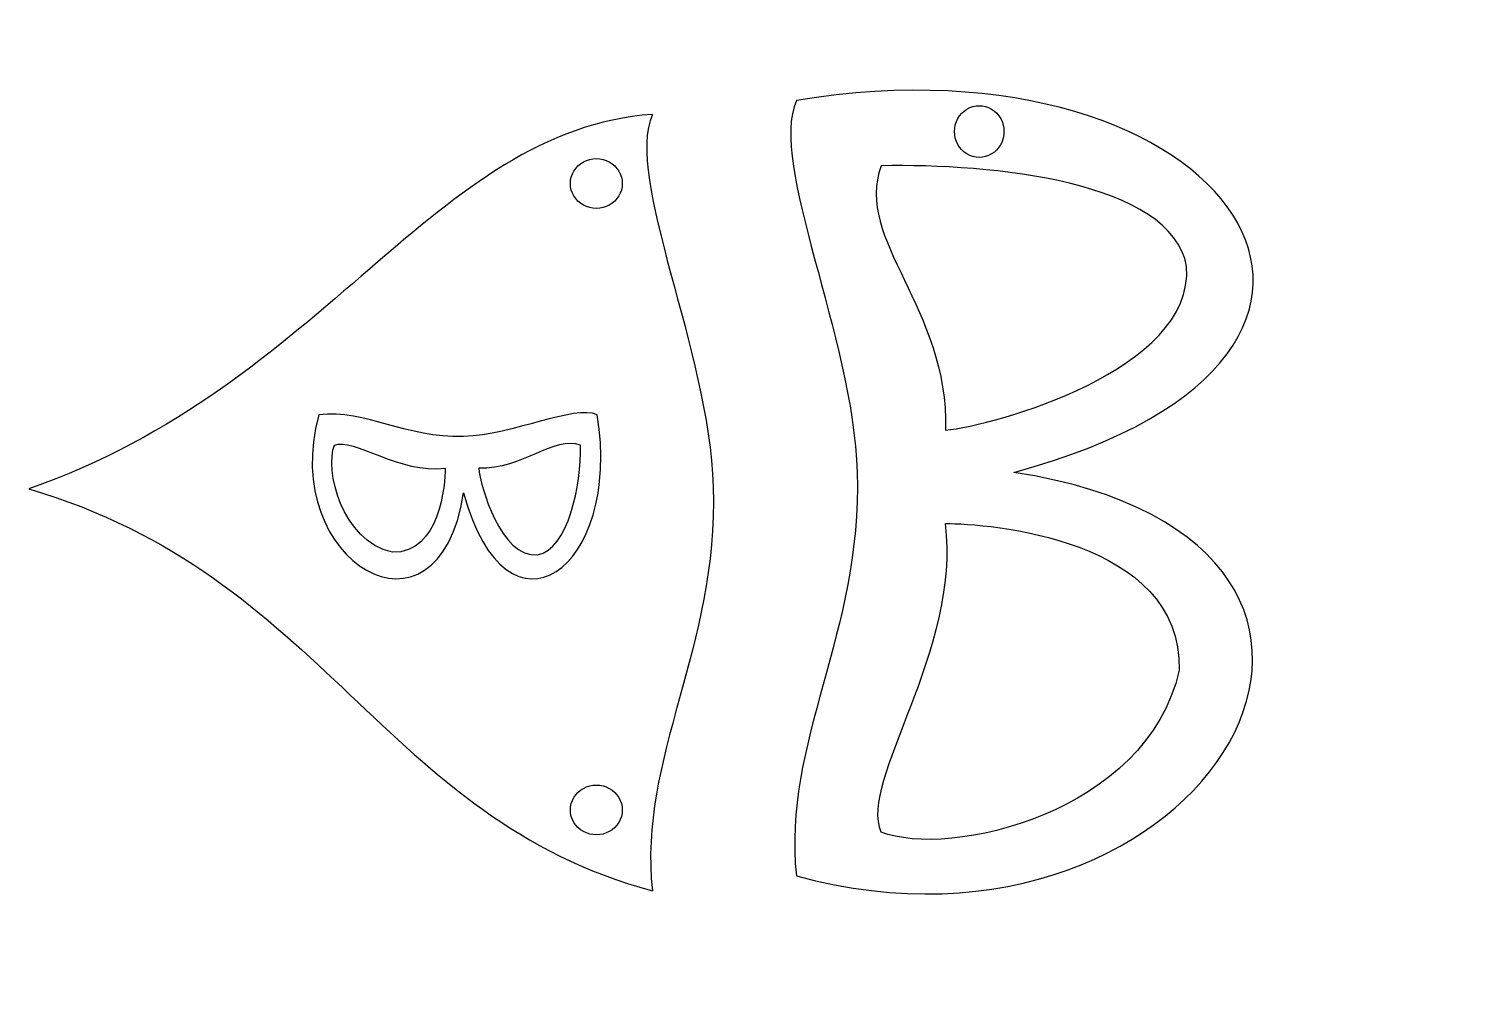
# Model space of a CAD drawing. Extents: x 4 to 155, y 43 to 143.
import ezdxf

# ---------------------------------------------------------------- set-up
doc = ezdxf.new("R2010")
doc.units = 0
doc.layers.add('Layer_1', color=7, linetype='CONTINUOUS')

msp = doc.modelspace()

# ---------------------------------------------------------------- linework, layer by layer
at = {"layer": 'Layer_1', "color": 5}
for points in [[(84.612817, 135.107903)], [(106.276066, 131.867332)], [(66.441703, 126.446587)], [(66.441715, 61.09716)]]:
    msp.add_lwpolyline(points, close=True, dxfattribs=at)
at = {"layer": 'Layer_1', "color": 7}
for points in [[(93.46401, 128.296605)], [(63.817935, 102.327727)], [(62.085322, 99.147742)], [(42.463152, 87.97554)], [(124.560735, 75.668925)]]:
    msp.add_lwpolyline(points, close=True, dxfattribs=at)
at = {"layer": 'Layer_1', "color": 5}
for points in [[(107.319202, 96.31551), (153.39852, 108.726098), (129.707175, 142.58697), (84.612817, 135.107903)], [(69.583118, 133.653998), (46.785838, 132.057533), (35.397845, 105.30591), (4.499565, 94.595723)], [(69.583118, 133.653998), (66.649417, 126.97188), (75.48186, 109.185173), (75.931185, 94.80951)], [(84.612817, 135.107903), (81.683138, 128.434935), (90.503482, 110.672587), (90.952192, 96.316598)], [(101.107603, 131.867332), (101.107603, 132.830592), (101.600155, 133.72068), (102.399719, 134.20231)], [(102.399719, 134.20231), (103.199283, 134.68394), (104.184387, 134.68394), (104.983951, 134.20231)], [(104.983951, 134.20231), (105.783515, 133.72068), (106.276066, 132.830592), (106.276066, 131.867332)], [(102.399719, 129.532355), (101.600155, 130.013985), (101.107603, 130.904073), (101.107603, 131.867332)], [(106.276066, 131.867332), (106.276066, 130.904073), (105.783515, 130.013985), (104.983951, 129.532355)], [(62.378528, 128.694718), (63.216628, 129.158434), (64.249211, 129.158434), (65.087311, 128.694718)], [(104.983951, 129.532355), (104.184387, 129.050725), (103.199283, 129.050725), (102.399719, 129.532355)], [(61.024136, 126.446587), (61.024136, 127.374019), (61.540427, 128.231002), (62.378528, 128.694718)], [(65.087311, 128.694718), (65.925412, 128.231002), (66.441703, 127.374019), (66.441703, 126.446587)], [(62.378528, 124.198457), (61.540427, 124.662173), (61.024136, 125.519156), (61.024136, 126.446587)], [(66.441703, 126.446587), (66.441703, 125.519156), (65.925412, 124.662173), (65.087311, 124.198457)], [(65.087311, 124.198457), (64.249211, 123.734741), (63.216628, 123.734741), (62.378528, 124.198457)], [(90.952192, 96.316598), (91.47687, 79.530203), (83.096122, 68.141527), (84.612817, 54.219765)], [(84.612817, 54.219765), (127.451355, 42.503355), (154.620345, 88.944608), (107.319202, 96.31551)], [(4.499565, 94.595723), (35.490837, 85.45533), (41.303147, 60.341775), (69.583118, 52.654958)], [(75.931185, 94.80951), (76.456582, 78.000098), (68.064345, 66.595815), (69.583118, 52.654958)], [(61.024148, 61.09716), (61.024148, 62.024592), (61.540439, 62.881574), (62.37854, 63.34529)], [(62.37854, 63.34529), (63.21664, 63.809006), (64.249223, 63.809006), (65.087323, 63.34529)], [(65.087323, 63.34529), (65.925424, 62.881574), (66.441715, 62.024592), (66.441715, 61.09716)], [(62.37854, 58.84903), (61.540439, 59.312746), (61.024148, 60.169728), (61.024148, 61.09716)], [(66.441715, 61.09716), (66.441715, 60.169728), (65.925424, 59.312746), (65.087323, 58.84903)], [(65.087323, 58.84903), (64.249223, 58.385314), (63.21664, 58.385314), (62.37854, 58.84903)]]:
    msp.add_open_spline(points, degree=3, dxfattribs=at)
at = {"layer": 'Layer_1', "color": 7}
for points in [[(93.46401, 128.296605), (90.572535, 120.531682), (100.568407, 113.47482), (100.158727, 100.70688)], [(125.330377, 117.793718), (123.755347, 126.704003), (104.992222, 128.520668), (93.46401, 128.296605)], [(100.158727, 100.70688), (105.323152, 101.237715), (126.123877, 106.970093), (125.330377, 117.793718)], [(34.75706, 102.327727), (30.547678, 86.937023), (47.232735, 77.17596), (49.880902, 94.169955)], [(49.881293, 100.050165), (43.8504, 99.86166), (39.758766, 102.872633), (34.75706, 102.327727)], [(49.880902, 94.169955), (54.339683, 77.61492), (66.50496, 86.126572), (63.817935, 102.327727)], [(63.817935, 102.327727), (61.420523, 103.380285), (55.038998, 100.211377), (49.881293, 100.050165)], [(42.463152, 87.97554), (37.100836, 89.181765), (35.393255, 96.619297), (36.401244, 99.147742)], [(36.401244, 99.147742), (38.310746, 100.010317), (43.227967, 96.12315), (47.963895, 96.742507)], [(62.085322, 99.147742), (59.2956, 100.186567), (56.045767, 96.595327), (51.458595, 96.742507)], [(57.597427, 87.69903), (60.798645, 88.264897), (62.16582, 95.005972), (62.085322, 99.147742)], [(47.963895, 96.742507), (47.969145, 95.1717), (47.41752, 87.864232), (42.463152, 87.97554)], [(51.458595, 96.742507), (51.649312, 94.887075), (53.708797, 87.413947), (57.597427, 87.69903)], [(93.46401, 58.79619), (91.06311, 64.111103), (101.88267, 77.797725), (100.158727, 90.979717)], [(100.158727, 90.979717), (104.530935, 90.994343), (124.870553, 89.458927), (124.560735, 75.668925)], [(124.560735, 75.668925), (121.20333, 60.743437), (100.50168, 55.990552), (93.46401, 58.79619)]]:
    msp.add_open_spline(points, degree=3, dxfattribs=at)

doc.saveas('drawing.dxf')
